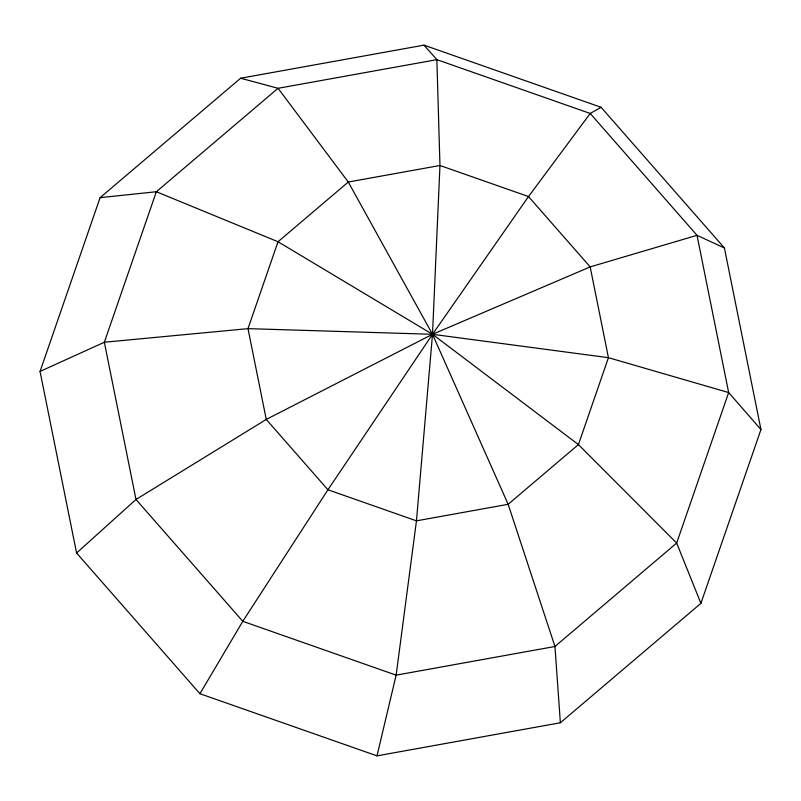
<?xml version="1.0" encoding="UTF-8"?>
<svg xmlns="http://www.w3.org/2000/svg" width="801" height="801" viewBox="0 0 801 801"><rect width="100%" height="100%" fill="white"/><g stroke="black" fill="none" stroke-linecap="round" stroke-linejoin="round"><path stroke-width="1.2" d="M376.991 755.854L396.145 675.143L416.46 520.84L432.51 334.297L439.969 165.487L436.865 59.654L424.009 45.146L240.63 78.228L100.095 197.667L40.05 371.444L76.586 553.01L199.92 693.716L376.991 755.854L560.37 722.772L700.905 603.333L760.95 429.556L724.414 247.99L601.08 107.284L424.009 45.146M199.92 693.716L242.793 621.326L327.929 489.771L432.51 334.297L528.51 196.555L590.217 113.462L601.08 107.284M76.586 553.01L135.99 499.474L266.262 419.424L432.51 334.297L590.177 266.903L697.02 235.314L724.414 247.99M40.05 371.444L104.34 342.237L247.99 328.64L432.51 334.297L608.44 357.687L728.66 392.56L760.95 429.556M100.095 197.667L156.345 191.729L278.017 241.742L432.51 334.297L578.422 444.585L676.665 543.058L700.905 603.333M240.63 78.228L278.057 88.3L436.865 59.654L590.217 113.462L697.02 235.314L728.66 392.56L676.665 543.058L554.953 646.487L396.145 675.143L242.793 621.326L135.99 499.474L104.34 342.237L156.345 191.729L278.057 88.3L348.285 182.027L432.51 334.297L508.154 504.3L554.953 646.487L560.37 722.772M278.017 241.742L247.99 328.64L266.262 419.424L327.929 489.771L416.46 520.84L508.154 504.3L578.422 444.585L608.44 357.687L590.177 266.903L528.51 196.555L439.969 165.487L348.285 182.027L278.017 241.742"/></g></svg>
